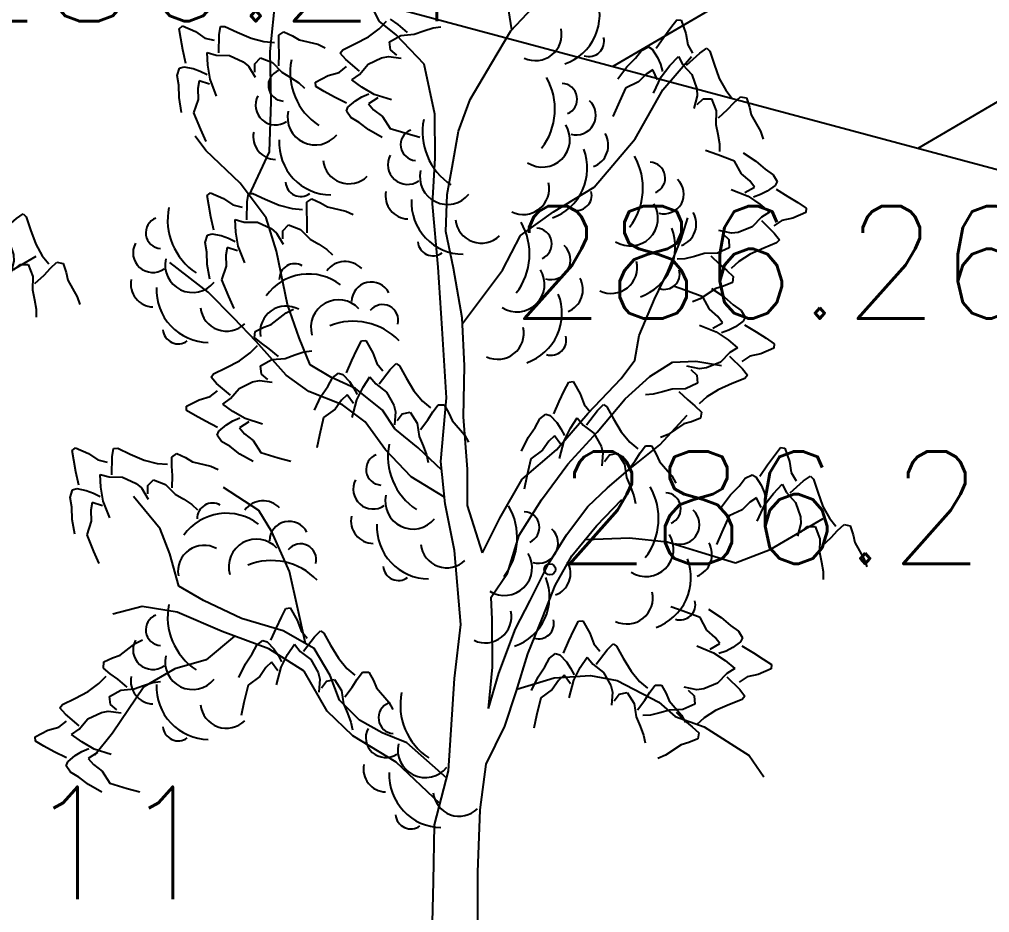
# Model space of a CAD drawing. Extents: x 524954 to 526204, y 9523489 to 9524010.
# Drawn here: x 525916.6 to 525925.24, y 9523714.83 to 9523722.78 of the extents above; entities that cross this region are included whole.
import ezdxf
from ezdxf.enums import TextEntityAlignment as Align

# ---------------------------------------------------------------- set-up
doc = ezdxf.new("R2010")
doc.units = 0
doc.header["$PDMODE"] = 33
doc.header["$PDSIZE"] = 0.1
doc.linetypes.add('ACAD_ISO12W100', pattern=[21, 12, -3, 0, -3, 0, -3])
for name, color, linetype in [('Arbre', 34, 'ACAD_ISO12W100'), ('Bati', 6, 'Continuous'), ('Bati_H', 1, 'Continuous'), ('TopoAlt', 3, 'Continuous'), ('TOPOJIS', 7, 'Continuous')]:
    doc.layers.add(name, color=color, linetype=linetype)
doc.styles.add('Simplex 1.0', font='Simplex.shx', dxfattribs={"width": 0.99, "height": 1})

# ---------------------------------------------------------------- blocks, each defined once
blk = doc.blocks.new('TCPOINT M')
at = {"color": 0}
blk.add_point((0, 0), dxfattribs=at)
at = {"layer": 'TopoAlt', "style": 'Simplex 1.0', "width": 0.99}
blk.add_attdef('ALT', (0.15, 0.15), '', height=1, dxfattribs=at)
blk = doc.blocks.new('v088')
at = {"linetype": 'Continuous'}
for p, q in [((0.3448, 10.1217), (0.2693, 10.6145)), ((-1.8059, 9.9306), (-1.7492, 10.4915)), ((-0.8352, 10.1996), (-0.9911, 10.5198)), ((0.3358, 10.1122), (0.6339, 10.4293)), ((-0.8359, 10.1311), (-0.7709, 10.1978)), ((-0.6834, 10.0784), (-0.8352, 10.1996)), ((-0.6662, 10.1688), (-0.7348, 10.218)), ((1.7617, 10.1424), (1.8156, 10.2117)), ((1.8156, 10.2117), (1.8541, 10.2078)), ((1.8541, 10.2078), (1.8964, 10.0886)), ((-2.6162, 10.1323), (-2.587, 10.1577)), ((-2.6028, 10.0456), (-2.6162, 10.1323)), ((-2.587, 10.1577), (-2.4712, 10.1066)), ((-2.2608, 10.0773), (-2.2494, 10.1511)), ((-2.2494, 10.1511), (-2.2113, 10.1522)), ((-2.2113, 10.1522), (-2.101, 10.101)), ((-0.9313, 10.0604), (-0.8359, 10.1311)), ((-0.5833, 10.0982), (-0.6662, 10.1688)), ((-0.5231, 10.0829), (-0.4378, 10.1134)), ((-0.4378, 10.1134), (-0.3559, 10.1397)), ((-0.3559, 10.1397), (-0.2873, 10.1487)), ((0.1676, 9.8288), (0.3358, 10.1122)), ((1.7002, 10.0578), (1.7617, 10.1424)), ((-2.5835, 9.9428), (-2.6028, 10.0456)), ((-2.4712, 10.1066), (-2.3879, 10.0492)), ((-2.3879, 10.0492), (-2.3057, 10.0298)), ((-2.2643, 9.9167), (-2.2608, 10.0773)), ((-2.101, 10.101), (-1.977, 10.0475)), ((-1.977, 10.0475), (-1.8618, 10.0181)), ((-1.7305, 9.9947), (-1.7301, 10.0737)), ((-1.7301, 10.0737), (-1.6848, 10.1049)), ((-1.6848, 10.1049), (-1.6075, 10.069)), ((-1.6075, 10.069), (-1.5466, 10.0327)), ((-1.5466, 10.0327), (-1.3822, 9.9939)), ((-1.0512, 9.9981), (-0.9313, 10.0604)), ((-0.7431, 10.0152), (-0.6418, 10.0712)), ((-0.4354, 9.8162), (-0.6834, 10.0784)), ((-0.6418, 10.0712), (-0.5231, 10.0829)), ((1.631, 9.9578), (1.7002, 10.0578)), ((1.8964, 10.0886), (1.9118, 9.9886)), ((-2.5582, 9.8238), (-2.5835, 9.9428)), ((-1.8618, 10.0181), (-1.7691, 10.0099)), ((-1.7254, 9.9105), (-1.7305, 9.9947)), ((-1.3822, 9.9939), (-1.316, 9.9632)), ((-1.1838, 9.9148), (-1.1606, 9.945)), ((-1.1606, 9.945), (-1.0512, 9.9981)), ((-0.7336, 9.9427), (-0.7431, 10.0152)), ((-0.677, 9.8958), (-0.7336, 9.9427)), ((1.4463, 9.8693), (1.5002, 9.9386)), ((1.5002, 9.9386), (1.5617, 9.9693)), ((1.5617, 9.9693), (1.5963, 9.9501)), ((1.5963, 9.9501), (1.6425, 9.877)), ((1.9118, 9.9886), (1.9541, 9.9155)), ((2.0195, 9.9155), (2.081, 9.9578)), ((2.081, 9.9578), (2.1079, 9.9309)), ((-2.3678, 9.9191), (-2.2883, 9.8969)), ((-2.3619, 9.8077), (-2.3678, 9.9191)), ((-2.2883, 9.8969), (-2.1685, 9.895)), ((-2.1685, 9.895), (-2.0471, 9.8386)), ((-1.9432, 9.8199), (-1.893, 9.873)), ((-1.893, 9.873), (-1.7856, 9.8299)), ((-1.7966, 9.483), (-1.8059, 9.9306)), ((-1.7277, 9.8016), (-1.7254, 9.9105)), ((-1.1339, 9.8592), (-1.1838, 9.9148)), ((-1.0116, 9.755), (-1.1339, 9.8592)), ((-0.9342, 9.8156), (-0.8138, 9.874)), ((-0.8138, 9.874), (-0.7533, 9.8858)), ((-0.7533, 9.8858), (-0.6387, 9.8698)), ((1.3694, 9.7924), (1.4463, 9.8693)), ((1.6425, 9.877), (1.6694, 9.8155)), ((1.6901, 9.587), (1.945, 9.8846)), ((1.7541, 9.8039), (1.831, 9.8847)), ((1.831, 9.8847), (1.8695, 9.8116)), ((1.9002, 9.8078), (2.0195, 9.9155)), ((2.1079, 9.9309), (2.1464, 9.8155)), ((-2.634, 9.7155), (-2.6142, 9.7814)), ((-2.6142, 9.7814), (-2.5764, 9.7933)), ((-2.5764, 9.7933), (-2.4916, 9.7768)), ((-2.4916, 9.7768), (-2.4283, 9.7541)), ((-2.3419, 9.6831), (-2.3619, 9.8077)), ((-2.0471, 9.8386), (-1.9997, 9.7992)), ((-1.9997, 9.7992), (-1.9397, 9.7002)), ((-1.9438, 9.7464), (-1.9432, 9.8199)), ((-1.7856, 9.8299), (-1.7015, 9.7452)), ((-1.1923, 9.7429), (-1.1254, 9.7944)), ((-1.0114, 9.724), (-0.9342, 9.8156)), ((-0.339, 9.3704), (-0.4354, 9.8162)), ((-0.0246, 9.5014), (0.1676, 9.8288)), ((1.2886, 9.6847), (1.3694, 9.7924)), ((1.6002, 9.7655), (1.5425, 9.727)), ((1.6425, 9.677), (1.6002, 9.7655)), ((1.6694, 9.8155), (1.6887, 9.7501)), ((1.6771, 9.7039), (1.7541, 9.8039)), ((1.8695, 9.8116), (1.9502, 9.7232)), ((2.1464, 9.8155), (2.1926, 9.6885)), ((-2.6206, 9.6288), (-2.634, 9.7155)), ((-2.4283, 9.7541), (-2.3676, 9.7232)), ((-2.2831, 9.5325), (-2.3419, 9.6831)), ((-1.7015, 9.7452), (-1.624, 9.6985)), ((-1.624, 9.6985), (-1.5519, 9.6516)), ((-1.4022, 9.6572), (-1.2895, 9.7147)), ((-1.2895, 9.7147), (-1.1923, 9.7429)), ((-1.0789, 9.6763), (-1.0114, 9.724)), ((1.5425, 9.727), (1.4733, 9.6578)), ((1.6079, 9.5578), (1.6771, 9.7039)), ((1.9502, 9.7232), (1.9925, 9.5962)), ((2.1926, 9.6885), (2.2503, 9.5847)), ((-2.6175, 9.52), (-2.6206, 9.6288)), ((-2.4395, 9.6694), (-2.4511, 9.6011)), ((-2.4511, 9.6011), (-2.4483, 9.5032)), ((-2.3461, 9.6395), (-2.4395, 9.6694)), ((-1.5519, 9.6516), (-1.5015, 9.6041)), ((-1.401, 9.6186), (-1.4022, 9.6572)), ((-1.3254, 9.5742), (-1.401, 9.6186)), ((-0.9888, 9.6106), (-1.0789, 9.6763)), ((-0.8796, 9.5473), (-0.9888, 9.6106)), ((1.3579, 9.6039), (1.2925, 9.4577)), ((1.4733, 9.6578), (1.3579, 9.6039)), ((1.9925, 9.5962), (1.9964, 9.5347)), ((-2.5946, 9.3874), (-2.6175, 9.52)), ((-1.2335, 9.5242), (-1.3254, 9.5742)), ((-1.1253, 9.4685), (-1.2335, 9.5242)), ((-1.0467, 9.4905), (-0.9892, 9.5252)), ((-0.9892, 9.5252), (-0.9269, 9.5527)), ((-0.8484, 9.5165), (-0.9306, 9.463)), ((-0.7257, 9.4976), (-0.8796, 9.5473)), ((1.4442, 9.1527), (1.6901, 9.587)), ((1.9964, 9.5347), (1.9656, 9.4231)), ((1.9964, 9.4577), (2.0502, 9.5077)), ((2.0502, 9.5077), (2.1233, 9.5077)), ((2.1233, 9.5077), (2.1656, 9.4)), ((2.2503, 9.5847), (2.308, 9.5116)), ((2.3233, 9.4731), (2.381, 9.527)), ((2.381, 9.527), (2.4349, 9.5154)), ((2.4349, 9.5154), (2.4618, 9.4347)), ((-2.4483, 9.5032), (-2.4883, 9.3823)), ((-1.8121, 9.0349), (-1.7966, 9.483)), ((-1.1278, 9.3984), (-1.1132, 9.4352)), ((-1.1132, 9.4352), (-1.0467, 9.4905)), ((-0.9306, 9.463), (-0.885, 9.4108)), ((-0.1306, 9.2193), (-0.0246, 9.5014)), ((1.2925, 9.4577), (1.2463, 9.35)), ((2.2657, 9.4116), (2.3233, 9.4731)), ((2.4618, 9.4347), (2.4772, 9.3654)), ((-2.4883, 9.3823), (-2.4269, 9.2344)), ((-1.0892, 9.3413), (-1.1278, 9.3984)), ((-1.0136, 9.2969), (-1.0892, 9.3413)), ((-0.885, 9.4108), (-0.8073, 9.3511)), ((-0.8073, 9.3511), (-0.7389, 9.2437)), ((-0.337, 8.9787), (-0.339, 9.3704)), ((2.1656, 9.4), (2.1618, 9.2808)), ((2.1849, 9.3385), (2.2657, 9.4116)), ((2.4772, 9.3654), (2.5618, 9.2193)), ((-0.9273, 9.2307), (-1.0136, 9.2969)), ((2.1618, 9.2808), (2.181, 9.1923)), ((-2.3783, 9.048), (-2.4742, 9.1766)), ((-2.4269, 9.2344), (-2.3802, 9.1269)), ((-0.81, 9.1646), (-0.9273, 9.2307)), ((-0.7389, 9.2437), (-0.5855, 9.1979)), ((-0.5855, 9.1979), (-0.4727, 9.1661)), ((-0.1861, 8.901), (-0.1306, 9.2193)), ((2.181, 9.1923), (2.1964, 9.1077)), ((2.5618, 9.2193), (2.5849, 9.15)), ((1.08, 8.7222), (1.4442, 9.1527)), ((2.1964, 9.1077), (2.1964, 9.0385)), ((-2.0737, 8.7558), (-2.3783, 9.048)), ((-1.992, 8.6473), (-1.8121, 9.0349)), ((2.1801, 9.009), (2.0697, 9.0483)), ((2.3301, 8.953), (2.1801, 9.009)), ((2.4064, 9.0272), (2.519, 8.9533)), ((-0.3597, 8.574), (-0.337, 8.9787)), ((-0.2308, 8.6575), (-0.1861, 8.901)), ((2.3912, 8.8412), (2.3301, 8.953)), ((2.519, 8.9533), (2.6006, 8.8814)), ((2.4646, 8.7765), (2.3912, 8.8412)), ((2.6006, 8.8814), (2.6731, 8.832)), ((2.6731, 8.832), (2.7077, 8.7725)), ((-1.8434, 8.4497), (-2.0737, 8.7558)), ((2.5067, 8.7213), (2.4646, 8.7765)), ((2.6907, 8.7368), (2.6207, 8.6861)), ((2.7077, 8.7725), (2.6907, 8.7368)), ((-2.3661, 8.6466), (-2.3369, 8.6719)), ((-2.3527, 8.5599), (-2.3661, 8.6466)), ((-2.3369, 8.6719), (-2.2212, 8.6209)), ((-2.0108, 8.5916), (-1.9993, 8.6654)), ((-1.9993, 8.6654), (-1.9613, 8.6665)), ((-1.9613, 8.6665), (-1.8509, 8.6153)), ((-0.2426, 8.3277), (-0.2308, 8.6575)), ((0.7177, 8.5032), (1.08, 8.7222)), ((2.2998, 8.7005), (2.4501, 8.6406)), ((2.421, 8.6735), (2.5067, 8.7213)), ((2.4501, 8.6406), (2.5548, 8.5702)), ((2.5609, 8.6554), (2.4969, 8.632)), ((2.6207, 8.6861), (2.5609, 8.6554)), ((2.7005, 8.7027), (2.8047, 8.6399)), ((-2.3334, 8.4571), (-2.3527, 8.5599)), ((-2.2212, 8.6209), (-2.1379, 8.5634)), ((-2.1379, 8.5634), (-2.0557, 8.544)), ((-2.0143, 8.4309), (-2.0108, 8.5916)), ((-1.8509, 8.6153), (-1.7269, 8.5617)), ((-1.7269, 8.5617), (-1.6118, 8.5324)), ((-1.4805, 8.509), (-1.4801, 8.5879)), ((-1.4801, 8.5879), (-1.4347, 8.6192)), ((-1.4347, 8.6192), (-1.3575, 8.5833)), ((-1.3575, 8.5833), (-1.2966, 8.547)), ((-0.3105, 8.0091), (-0.3597, 8.574)), ((2.5548, 8.5702), (2.6402, 8.4985)), ((2.8047, 8.6399), (2.8931, 8.5838)), ((2.8931, 8.5838), (2.9656, 8.5345)), ((-1.6118, 8.5324), (-1.519, 8.5242)), ((-1.4754, 8.4248), (-1.4805, 8.509)), ((-1.2966, 8.547), (-1.1322, 8.5082)), ((-1.1322, 8.5082), (-1.066, 8.4775)), ((0.4236, 8.2918), (0.7177, 8.5032)), ((2.6402, 8.4985), (2.5697, 8.4555)), ((2.9641, 8.4958), (2.8478, 8.4461)), ((2.9656, 8.5345), (2.9641, 8.4958)), ((-2.3082, 8.3381), (-2.3334, 8.4571)), ((-2.1178, 8.4334), (-2.0382, 8.4112)), ((-2.1118, 8.322), (-2.1178, 8.4334)), ((-2.0382, 8.4112), (-1.9184, 8.4092)), ((-1.9184, 8.4092), (-1.7971, 8.3529)), ((-1.7501, 8.1531), (-1.8434, 8.4497)), ((-1.6931, 8.3341), (-1.643, 8.3873)), ((-1.643, 8.3873), (-1.5356, 8.3441)), ((-1.4776, 8.3159), (-1.4754, 8.4248)), ((1.8546, 8.2596), (1.9129, 8.4473)), ((2.5697, 8.4555), (2.4865, 8.3693)), ((2.5678, 8.4245), (2.6828, 8.3123)), ((2.749, 8.4244), (2.6787, 8.3776)), ((2.8478, 8.4461), (2.749, 8.4244)), ((-2.384, 8.2298), (-2.3641, 8.2956)), ((-2.3641, 8.2956), (-2.3264, 8.3076)), ((-2.3264, 8.3076), (-2.2415, 8.291)), ((-2.0919, 8.1974), (-2.1118, 8.322)), ((-1.7971, 8.3529), (-1.7497, 8.3134)), ((-1.7497, 8.3134), (-1.6897, 8.2145)), ((-1.6937, 8.2606), (-1.6931, 8.3341)), ((-1.5356, 8.3441), (-1.4515, 8.2595)), ((-0.1735, 7.9995), (-0.2426, 8.3277)), ((2.3013, 8.3113), (2.188, 8.335)), ((2.2245, 8.3065), (2.2778, 8.2559)), ((2.3625, 8.3191), (2.3013, 8.3113)), ((2.4865, 8.3693), (2.3625, 8.3191)), ((2.6828, 8.3123), (2.7289, 8.2536)), ((-2.3706, 8.1431), (-2.384, 8.2298)), ((-2.2415, 8.291), (-2.1783, 8.2684)), ((-2.1783, 8.2684), (-2.1175, 8.2375)), ((-1.4515, 8.2595), (-1.374, 8.2128)), ((-1.374, 8.2128), (-1.3019, 8.1659)), ((0.2621, 7.9837), (0.4236, 8.2918)), ((1.7363, 7.971), (1.8546, 8.2596)), ((2.2778, 8.2559), (2.2824, 8.183)), ((2.7037, 8.225), (2.591, 8.1793)), ((2.7289, 8.2536), (2.7037, 8.225)), ((-2.3674, 8.0343), (-2.3706, 8.1431)), ((-2.1895, 8.1837), (-2.2011, 8.1153)), ((-2.0961, 8.1537), (-2.1895, 8.1837)), ((-2.0331, 8.0467), (-2.0919, 8.1974)), ((-1.6531, 7.6763), (-1.7501, 8.1531)), ((-1.3019, 8.1659), (-1.2515, 8.1184)), ((2.0584, 8.1303), (1.9713, 8.1055)), ((2.1776, 8.1339), (2.0584, 8.1303)), ((2.2824, 8.183), (2.1776, 8.1339)), ((2.4672, 8.1253), (2.3672, 8.0611)), ((2.591, 8.1793), (2.4672, 8.1253)), ((-2.3581, 7.786), (-2.6995, 8.0525)), ((-2.2011, 8.1153), (-2.1982, 8.0174)), ((1.8878, 8.0848), (1.8187, 8.0804)), ((1.9713, 8.1055), (1.8878, 8.0848)), ((2.1174, 8.1109), (2.1954, 8.0349)), ((2.3672, 8.0611), (2.2979, 7.9989)), ((-2.3445, 7.9016), (-2.3674, 8.0343)), ((-2.1982, 8.0174), (-2.2383, 7.8966)), ((-0.2742, 7.4626), (-0.3105, 8.0091)), ((-0.0959, 7.5596), (-0.1735, 7.9995)), ((-0.0934, 7.5087), (0.2621, 7.9837)), ((1.617, 7.726), (1.7363, 7.971)), ((2.1954, 8.0349), (2.2605, 7.9811)), ((2.2605, 7.9811), (2.3179, 7.927)), ((-2.2383, 7.8966), (-2.1768, 7.7487)), ((2.3098, 7.8725), (2.2308, 7.8405)), ((2.3179, 7.927), (2.3098, 7.8725)), ((-2.1294, 7.5544), (-2.3581, 7.786)), ((1.8965, 7.8022), (1.7861, 7.8414)), ((2.0465, 7.7461), (1.8965, 7.8022)), ((2.1627, 7.8208), (2.0222, 7.7271)), ((2.1227, 7.8203), (2.2353, 7.7465)), ((2.2308, 7.8405), (2.1627, 7.8208)), ((-2.1768, 7.7487), (-2.1302, 7.6412)), ((1.4808, 7.3998), (1.617, 7.726)), ((2.0222, 7.7271), (1.9545, 7.6997)), ((2.1075, 7.6343), (2.0465, 7.7461)), ((2.2353, 7.7465), (2.3169, 7.6746)), ((-1.6632, 7.6026), (-1.5976, 7.6345)), ((-1.5474, 7.38), (-1.6531, 7.6763)), ((2.1809, 7.5696), (2.1075, 7.6343)), ((2.3169, 7.6746), (2.3894, 7.6252)), ((2.3894, 7.6252), (2.424, 7.5657)), ((-1.9323, 7.3471), (-2.1294, 7.5544)), ((-1.7972, 7.4997), (-1.6632, 7.6026)), ((-0.0745, 7.1309), (-0.0959, 7.5596)), ((2.223, 7.5144), (2.1809, 7.5696)), ((2.407, 7.5299), (2.337, 7.4793)), ((2.424, 7.5657), (2.407, 7.5299)), ((-1.9448, 7.3833), (-1.9404, 7.4382)), ((-1.9404, 7.4382), (-1.8638, 7.4754)), ((-1.8638, 7.4754), (-1.7972, 7.4997)), ((-0.2365, 6.8477), (-0.2742, 7.4626)), ((2.0162, 7.4937), (2.1664, 7.4338)), ((2.1373, 7.4666), (2.223, 7.5144)), ((2.1664, 7.4338), (2.2711, 7.3633)), ((2.2772, 7.4485), (2.2132, 7.4252)), ((2.337, 7.4793), (2.2772, 7.4485)), ((2.4169, 7.4959), (2.521, 7.4331)), ((2.521, 7.4331), (2.6094, 7.377)), ((-1.8839, 7.3331), (-1.9448, 7.3833)), ((-1.6648, 7.048), (-1.9323, 7.3471)), ((-1.4491, 7.1395), (-1.5474, 7.38)), ((-1.0336, 7.2746), (-0.9936, 7.3527)), ((-0.9936, 7.3527), (-0.9551, 7.3561)), ((-0.9551, 7.3561), (-0.8913, 7.2468)), ((1.4418, 7.1813), (1.4808, 7.3998)), ((2.2711, 7.3633), (2.3565, 7.2916)), ((2.6094, 7.377), (2.6819, 7.3276)), ((-1.985, 7.2461), (-1.9201, 7.3129)), ((-1.8154, 7.2839), (-1.8839, 7.3331)), ((-1.7325, 7.2133), (-1.8154, 7.2839)), ((-1.5051, 7.2548), (-1.4365, 7.2638)), ((-1.0783, 7.18), (-1.0336, 7.2746)), ((2.3565, 7.2916), (2.286, 7.2486)), ((2.6805, 7.289), (2.5641, 7.2392)), ((2.6819, 7.3276), (2.6805, 7.289)), ((-2.2004, 7.1132), (-2.0805, 7.1754)), ((-2.0805, 7.1754), (-1.985, 7.2461)), ((-1.8923, 7.1303), (-1.791, 7.1862)), ((-1.791, 7.1862), (-1.6722, 7.1979)), ((-1.6722, 7.1979), (-1.587, 7.2285)), ((-1.587, 7.2285), (-1.5051, 7.2548)), ((-1.1277, 7.0688), (-1.0783, 7.18)), ((-0.8913, 7.2468), (-0.8575, 7.1514)), ((1.3209, 7.0171), (1.4418, 7.1813)), ((1.778, 7.1634), (1.983, 7.1739)), ((1.983, 7.1739), (2.2139, 7.1352)), ((2.286, 7.2486), (2.2028, 7.1624)), ((2.2841, 7.2177), (2.3991, 7.1055)), ((2.4653, 7.2176), (2.395, 7.1707)), ((2.5641, 7.2392), (2.4653, 7.2176)), ((-2.3098, 7.06), (-2.2004, 7.1132)), ((-1.8828, 7.0578), (-1.8923, 7.1303)), ((-1.2665, 7.0314), (-1.4491, 7.1395)), ((-0.8575, 7.1514), (-0.8023, 7.0875)), ((-0.8351, 6.9716), (-0.7381, 7.0997)), ((-0.7381, 7.0997), (-0.6855, 7.1528)), ((-0.6855, 7.1528), (-0.654, 7.1313)), ((-0.654, 7.1313), (-0.5947, 7.0251)), ((-0.0837, 6.6768), (-0.0745, 7.1309)), ((1.5755, 7.0348), (1.778, 7.1634)), ((2.0176, 7.1045), (1.9044, 7.1282)), ((1.9408, 7.0996), (1.9941, 7.049)), ((2.0788, 7.1122), (2.0176, 7.1045)), ((2.2028, 7.1624), (2.0788, 7.1122)), ((2.3991, 7.1055), (2.4452, 7.0467)), ((-2.333, 7.0298), (-2.3098, 7.06)), ((-2.283, 6.9743), (-2.333, 7.0298)), ((-1.963, 6.9891), (-1.9025, 7.0009)), ((-1.9025, 7.0009), (-1.7879, 6.9849)), ((-1.8262, 7.0109), (-1.8828, 7.0578)), ((-1.4628, 6.9029), (-1.6648, 7.048)), ((-1.2925, 6.9474), (-1.2526, 7.0255)), ((-1.0467, 6.9303), (-1.2665, 7.0314)), ((-1.2526, 7.0255), (-1.1978, 7.0672)), ((-1.1978, 7.0672), (-1.1602, 7.0548)), ((-1.1602, 7.0548), (-1.1012, 6.9916)), ((-0.978, 6.9406), (-0.9175, 7.0343)), ((-0.9175, 7.0343), (-0.8661, 6.9697)), ((-0.5947, 7.0251), (-0.5257, 6.909)), ((1.0227, 6.7061), (1.3209, 7.0171)), ((1.3557, 6.8374), (1.5755, 7.0348)), ((1.9941, 7.049), (1.9988, 6.9761)), ((2.4201, 7.0181), (2.3073, 6.9725)), ((2.4452, 7.0467), (2.4201, 7.0181)), ((-2.1607, 6.8701), (-2.283, 6.9743)), ((-2.1606, 6.8391), (-2.0833, 6.9307)), ((-2.0833, 6.9307), (-1.963, 6.9891)), ((-1.3538, 6.8575), (-1.2925, 6.9474)), ((-1.1012, 6.9916), (-1.0633, 6.9361)), ((-1.0633, 6.9361), (-1.0322, 6.8755)), ((-0.8063, 6.7363), (-1.0467, 6.9303)), ((-1.0349, 6.828), (-0.978, 6.9406)), ((-0.8661, 6.9697), (-0.7702, 6.8978)), ((0.8128, 6.9092), (0.8527, 6.9872)), ((0.8527, 6.9872), (0.8913, 6.9906)), ((0.8913, 6.9906), (0.9551, 6.8814)), ((1.7747, 6.9234), (1.6876, 6.8986)), ((1.8939, 6.9271), (1.7747, 6.9234)), ((1.9988, 6.9761), (1.8939, 6.9271)), ((2.1835, 6.9184), (2.0835, 6.8543)), ((2.3073, 6.9725), (2.1835, 6.9184)), ((-2.5514, 6.7723), (-2.4387, 6.8298)), ((-2.4387, 6.8298), (-2.3415, 6.858)), ((-2.3415, 6.858), (-2.2745, 6.9095)), ((-2.228, 6.7914), (-2.1606, 6.8391)), ((-1.1618, 6.7848), (-1.4628, 6.9029)), ((-1.413, 6.7366), (-1.3538, 6.8575)), ((-1.122, 6.8741), (-1.1715, 6.8255)), ((-1.0639, 6.7951), (-1.122, 6.8741)), ((-1.0757, 6.6715), (-1.0349, 6.828)), ((-0.7702, 6.8978), (-0.705, 6.781)), ((-0.5257, 6.909), (-0.4496, 6.8178)), ((-0.2869, 6.2807), (-0.2365, 6.8477)), ((0.7681, 6.8145), (0.8128, 6.9092)), ((0.9551, 6.8814), (0.9888, 6.786)), ((1.107, 6.54), (1.3557, 6.8374)), ((1.6041, 6.8779), (1.535, 6.8736)), ((1.6876, 6.8986), (1.6041, 6.8779)), ((1.8337, 6.904), (1.9118, 6.828)), ((1.9118, 6.828), (1.9768, 6.7743)), ((2.0835, 6.8543), (2.0142, 6.7921)), ((-2.5502, 6.7337), (-2.5514, 6.7723)), ((-2.1379, 6.7256), (-2.228, 6.7914)), ((-1.2266, 6.7446), (-1.3299, 6.6702)), ((-1.1715, 6.8255), (-1.2266, 6.7446)), ((-0.9597, 6.6336), (-1.1618, 6.7848)), ((-0.705, 6.781), (-0.6897, 6.7213)), ((-0.4496, 6.8178), (-0.3793, 6.7567)), ((-0.357, 6.7218), (-0.3104, 6.7855)), ((-0.3104, 6.7855), (-0.2553, 6.7842)), ((-0.2553, 6.7842), (-0.2138, 6.7099)), ((0.7187, 6.7034), (0.7681, 6.8145)), ((0.9888, 6.786), (1.0441, 6.7221)), ((1.1083, 6.7343), (1.1609, 6.7873)), ((1.1609, 6.7873), (1.1923, 6.7659)), ((1.1923, 6.7659), (1.2517, 6.6597)), ((1.9768, 6.7743), (2.0342, 6.7201)), ((-2.4746, 6.6893), (-2.5502, 6.7337)), ((-2.3827, 6.6392), (-2.4746, 6.6893)), ((-2.1384, 6.6402), (-2.076, 6.6678)), ((-2.0288, 6.6624), (-2.1379, 6.7256)), ((-1.8748, 6.6127), (-2.0288, 6.6624)), ((-1.3299, 6.6702), (-1.3669, 6.5144)), ((-0.6972, 6.5707), (-0.8063, 6.7363)), ((-0.6897, 6.7213), (-0.6991, 6.6059)), ((-0.6753, 6.6457), (-0.6318, 6.7049)), ((-0.6318, 6.7049), (-0.56, 6.7185)), ((-0.56, 6.7185), (-0.4983, 6.6206)), ((-0.4022, 6.6506), (-0.357, 6.7218)), ((-0.2138, 6.7099), (-0.1857, 6.6447)), ((-0.0491, 6.2111), (-0.0837, 6.6768)), ((0.5538, 6.582), (0.5938, 6.6601)), ((0.5938, 6.6601), (0.6485, 6.7018)), ((0.6485, 6.7018), (0.6861, 6.6893)), ((0.6861, 6.6893), (0.7451, 6.6262)), ((0.7433, 6.3831), (1.0227, 6.7061)), ((0.8684, 6.5752), (0.9289, 6.6689)), ((0.9289, 6.6689), (0.9803, 6.6043)), ((1.0112, 6.6062), (1.1083, 6.7343)), ((1.2517, 6.6597), (1.3207, 6.5436)), ((1.6628, 6.4272), (1.906, 6.6935)), ((2.0261, 6.6656), (1.9472, 6.6337)), ((2.0342, 6.7201), (2.0261, 6.6656)), ((-2.2745, 6.5836), (-2.3827, 6.6392)), ((-2.2624, 6.5503), (-2.1959, 6.6055)), ((-2.1959, 6.6055), (-2.1384, 6.6402)), ((-1.9976, 6.6315), (-2.0798, 6.5781)), ((-2.0798, 6.5781), (-2.0342, 6.5259)), ((-0.7803, 6.3824), (-0.9597, 6.6336)), ((-0.4884, 6.4009), (-0.6972, 6.5707)), ((-0.4983, 6.6206), (-0.4798, 6.5027)), ((-0.4679, 6.5637), (-0.4022, 6.6506)), ((-0.1857, 6.6447), (-0.0753, 6.5169)), ((0.4926, 6.4921), (0.5538, 6.582)), ((0.7451, 6.6262), (0.7831, 6.5707)), ((0.7831, 6.5707), (0.8142, 6.5101)), ((0.8114, 6.4626), (0.8684, 6.5752)), ((0.9803, 6.6043), (1.0762, 6.5324)), ((1.879, 6.6139), (1.7385, 6.5203)), ((1.9472, 6.6337), (1.879, 6.6139)), ((-2.2769, 6.5134), (-2.2624, 6.5503)), ((-2.2384, 6.4564), (-2.2769, 6.5134)), ((-2.0342, 6.5259), (-1.9565, 6.4662)), ((-1.3669, 6.5144), (-1.3922, 6.3999)), ((-0.4798, 6.5027), (-0.4444, 6.4194)), ((-0.0753, 6.5169), (-0.0397, 6.4532)), ((0.4333, 6.3712), (0.4926, 6.4921)), ((0.7244, 6.5087), (0.6749, 6.4601)), ((0.7824, 6.4297), (0.7244, 6.5087)), ((0.8455, 6.2546), (1.107, 6.54)), ((1.0762, 6.5324), (1.1414, 6.4156)), ((1.3207, 6.5436), (1.3968, 6.4523)), ((1.7385, 6.5203), (1.6708, 6.4929)), ((-3.5682, 6.3771), (-3.539, 6.4025)), ((-3.539, 6.4025), (-3.4232, 6.3514)), ((-3.2129, 6.3221), (-3.2014, 6.3959)), ((-3.2014, 6.3959), (-3.1633, 6.397)), ((-3.1633, 6.397), (-3.053, 6.3458)), ((-2.1628, 6.412), (-2.2384, 6.4564)), ((-2.0765, 6.3457), (-2.1628, 6.412)), ((-1.9565, 6.4662), (-1.8881, 6.3588)), ((-0.2789, 6.2036), (-0.4884, 6.4009)), ((-0.4444, 6.4194), (-0.4135, 6.3391)), ((0.6749, 6.4601), (0.6198, 6.3792)), ((0.7707, 6.306), (0.8114, 6.4626)), ((1.1414, 6.4156), (1.1567, 6.3559)), ((1.3814, 6.2037), (1.6628, 6.4272)), ((1.3968, 6.4523), (1.4671, 6.3913)), ((1.4894, 6.3564), (1.536, 6.4201)), ((1.536, 6.4201), (1.5911, 6.4188)), ((1.5911, 6.4188), (1.6326, 6.3444)), ((2.6849, 6.3343), (2.7388, 6.4036)), ((2.7388, 6.4036), (2.7772, 6.3997)), ((2.7772, 6.3997), (2.8196, 6.2805)), ((-3.5548, 6.2904), (-3.5682, 6.3771)), ((-3.4232, 6.3514), (-3.3399, 6.2939)), ((-3.2164, 6.1615), (-3.2129, 6.3221)), ((-3.053, 6.3458), (-2.929, 6.2922)), ((-2.6826, 6.2395), (-2.6821, 6.3185)), ((-2.6821, 6.3185), (-2.6368, 6.3497)), ((-2.6368, 6.3497), (-2.5596, 6.3138)), ((-2.5596, 6.3138), (-2.4986, 6.2775)), ((-1.9592, 6.2797), (-2.0765, 6.3457)), ((-1.8881, 6.3588), (-1.7347, 6.313)), ((-1.7347, 6.313), (-1.6219, 6.2812)), ((-0.5514, 6.1446), (-0.7803, 6.3824)), ((-0.4135, 6.3391), (-0.4006, 6.2711)), ((0.4379, 6.1217), (0.7433, 6.3831)), ((0.6198, 6.3792), (0.5164, 6.3047)), ((1.1567, 6.3559), (1.1472, 6.2405)), ((1.171, 6.2803), (1.2146, 6.3394)), ((1.2146, 6.3394), (1.2864, 6.3531)), ((1.2864, 6.3531), (1.3481, 6.2552)), ((1.4442, 6.2852), (1.4894, 6.3564)), ((1.6326, 6.3444), (1.6606, 6.2793)), ((2.6234, 6.2497), (2.6849, 6.3343)), ((-3.5355, 6.1876), (-3.5548, 6.2904)), ((-3.3399, 6.2939), (-3.2577, 6.2746)), ((-2.929, 6.2922), (-2.8139, 6.2629)), ((-2.8139, 6.2629), (-2.7211, 6.2547)), ((-2.6774, 6.1553), (-2.6826, 6.2395)), ((-2.4986, 6.2775), (-2.3343, 6.2387)), ((-2.3343, 6.2387), (-2.2681, 6.208)), ((-0.2479, 5.9022), (-0.2869, 6.2807)), ((0.5164, 6.3047), (0.4795, 6.1489)), ((0.6096, 5.9388), (0.8455, 6.2546)), ((1.3481, 6.2552), (1.3665, 6.1373)), ((1.3784, 6.1983), (1.4442, 6.2852)), ((1.6606, 6.2793), (1.771, 6.1515)), ((2.5541, 6.1497), (2.6234, 6.2497)), ((2.8196, 6.2805), (2.8349, 6.1805)), ((-3.5103, 6.0686), (-3.5355, 6.1876)), ((-3.3198, 6.1639), (-3.2403, 6.1417)), ((-3.3139, 6.0525), (-3.3198, 6.1639)), ((-3.2403, 6.1417), (-3.1205, 6.1398)), ((-3.1205, 6.1398), (-2.9991, 6.0834)), ((-2.6797, 6.0464), (-2.6774, 6.1553)), ((-0.2539, 5.9607), (-0.5514, 6.1446)), ((-0.0486, 5.8877), (-0.0491, 6.2111)), ((0.4795, 6.1489), (0.4542, 6.0345)), ((1.1982, 6.0444), (1.3814, 6.2037)), ((1.3665, 6.1373), (1.4019, 6.054)), ((1.771, 6.1515), (1.8066, 6.0878)), ((2.4234, 6.1305), (2.4849, 6.1612)), ((2.4849, 6.1612), (2.5195, 6.142)), ((2.5195, 6.142), (2.5657, 6.0689)), ((2.8349, 6.1805), (2.8773, 6.1074)), ((2.9427, 6.1074), (3.0042, 6.1497)), ((3.0042, 6.1497), (3.0311, 6.1228)), ((-3.294, 5.9279), (-3.3139, 6.0525)), ((-2.9991, 6.0834), (-2.9517, 6.044)), ((-2.8958, 5.9912), (-2.8952, 6.0647)), ((-2.8952, 6.0647), (-2.845, 6.1178)), ((-2.845, 6.1178), (-2.7377, 6.0747)), ((-2.7377, 6.0747), (-2.6536, 5.99)), ((0.2399, 5.7756), (0.4379, 6.1217)), ((1.4019, 6.054), (1.4328, 5.9737)), ((2.2926, 5.9843), (2.3695, 6.0612)), ((2.3695, 6.0612), (2.4234, 6.1305)), ((2.5657, 6.0689), (2.5926, 6.0074)), ((2.6772, 5.9958), (2.7542, 6.0766)), ((2.7542, 6.0766), (2.7926, 6.0035)), ((2.8234, 5.9997), (2.9427, 6.1074)), ((3.0311, 6.1228), (3.0696, 6.0074)), ((-3.5861, 5.9603), (-3.5662, 6.0262)), ((-3.5662, 6.0262), (-3.5284, 6.0381)), ((-3.5284, 6.0381), (-3.4436, 6.0215)), ((-3.4436, 6.0215), (-3.3804, 5.9989)), ((-3.3804, 5.9989), (-3.3196, 5.968)), ((-2.7868, 5.6812), (-3.0229, 5.9686)), ((-2.9517, 6.044), (-2.8917, 5.945)), ((-2.6536, 5.99), (-2.576, 5.9433)), ((-1.9071, 5.8427), (-2.2223, 6.0475)), ((1.0213, 5.879), (1.1982, 6.0444)), ((1.4328, 5.9737), (1.4458, 5.9057)), ((2.2118, 5.8766), (2.2926, 5.9843)), ((2.5926, 6.0074), (2.6118, 5.942)), ((2.6003, 5.8958), (2.6772, 5.9958)), ((2.7926, 6.0035), (2.8734, 5.9151)), ((3.0696, 6.0074), (3.1158, 5.8804)), ((-3.5727, 5.8736), (-3.5861, 5.9603)), ((-3.3915, 5.9142), (-3.4031, 5.8459)), ((-3.2981, 5.8843), (-3.3915, 5.9142)), ((-3.2352, 5.7773), (-3.294, 5.9279)), ((-2.576, 5.9433), (-2.5039, 5.8964)), ((-2.5039, 5.8964), (-2.4536, 5.8489)), ((-0.1646, 5.4873), (-0.2479, 5.9022)), ((0.0846, 5.4676), (-0.0486, 5.8877)), ((0.4109, 5.6237), (0.6096, 5.9388)), ((0.8338, 5.6263), (1.0213, 5.879)), ((1.0995, 5.7065), (1.3247, 5.9413)), ((2.4657, 5.9189), (2.3964, 5.8497)), ((2.5234, 5.9574), (2.4657, 5.9189)), ((2.5657, 5.8689), (2.5234, 5.9574)), ((2.5311, 5.7497), (2.6003, 5.8958)), ((2.8734, 5.9151), (2.9157, 5.7881)), ((3.1158, 5.8804), (3.1734, 5.7766)), ((-3.5695, 5.7648), (-3.5727, 5.8736)), ((-3.4031, 5.8459), (-3.4003, 5.748)), ((-1.7911, 5.6523), (-1.9071, 5.8427)), ((2.281, 5.7958), (2.2156, 5.6496)), ((2.3964, 5.8497), (2.281, 5.7958)), ((-3.5466, 5.6322), (-3.5695, 5.7648)), ((-3.4003, 5.748), (-3.4403, 5.6271)), ((0.0846, 5.4676), (0.2399, 5.7756)), ((0.8812, 5.4407), (1.0995, 5.7065)), ((2.6462, 5.4963), (3.1193, 5.7735)), ((2.9196, 5.7266), (2.8888, 5.615)), ((2.9157, 5.7881), (2.9196, 5.7266)), ((3.1734, 5.7766), (3.2311, 5.7035)), ((3.2465, 5.665), (3.3042, 5.7189)), ((3.3042, 5.7189), (3.3581, 5.7073)), ((3.3581, 5.7073), (3.385, 5.6266)), ((-3.4403, 5.6271), (-3.3789, 5.4792)), ((-2.7013, 5.4591), (-2.7868, 5.6812)), ((-1.6346, 5.3011), (-1.7911, 5.6523)), ((0.3061, 5.2857), (0.4109, 5.6237)), ((0.6713, 5.3679), (0.8338, 5.6263)), ((2.2156, 5.6496), (2.1695, 5.5419)), ((2.9196, 5.6496), (2.9734, 5.6996)), ((2.9734, 5.6996), (3.0465, 5.6996)), ((3.0465, 5.6996), (3.0888, 5.5919)), ((3.1888, 5.6035), (3.2465, 5.665)), ((3.385, 5.6266), (3.4004, 5.5573)), ((1.0006, 5.5861), (1.394, 5.6007)), ((1.394, 5.6007), (1.7306, 5.5642)), ((1.7306, 5.5642), (1.9997, 5.4827)), ((3.0888, 5.5919), (3.085, 5.4727)), ((3.1081, 5.5304), (3.1888, 5.6035)), ((3.4004, 5.5573), (3.485, 5.4112)), ((-3.3789, 5.4792), (-3.3323, 5.3717)), ((-2.6206, 5.1685), (-2.7013, 5.4591)), ((-0.1073, 4.8293), (-0.1646, 5.4873)), ((1.9997, 5.4827), (2.3377, 5.3779)), ((2.3377, 5.3779), (2.6462, 5.4963)), ((3.085, 5.4727), (3.1042, 5.3842)), ((0.5102, 5.0412), (0.6713, 5.3679)), ((0.7312, 5.1764), (0.8812, 5.4407)), ((3.1042, 5.3842), (3.1196, 5.2996)), ((3.485, 5.4112), (3.5081, 5.3419)), ((-1.5592, 4.9668), (-1.6346, 5.3011)), ((0.1613, 5.0712), (0.3061, 5.2857)), ((3.1196, 5.2996), (3.1196, 5.2304)), ((-2.4003, 5.0425), (-2.6206, 5.1685)), ((0.6191, 4.888), (0.7312, 5.1764)), ((-2.0611, 4.8817), (-2.4003, 5.0425)), ((0.1717, 4.8724), (0.1613, 5.0712)), ((0.3786, 4.7897), (0.5102, 5.0412)), ((-2.9464, 4.9876), (-3.2062, 4.92)), ((-2.6344, 4.9381), (-2.9464, 4.9876)), ((-2.2328, 4.7662), (-2.6344, 4.9381)), ((-1.7068, 4.8945), (-1.6668, 4.9726)), ((-1.6668, 4.9726), (-1.6283, 4.976)), ((-1.6283, 4.976), (-1.5645, 4.8667)), ((-1.4917, 4.6586), (-1.5592, 4.9668)), ((1.8724, 4.9461), (1.762, 4.9854)), ((2.0224, 4.89), (1.8724, 4.9461)), ((2.0987, 4.9642), (2.2113, 4.8904)), ((-1.6919, 4.7713), (-2.0611, 4.8817)), ((-1.7514, 4.7999), (-1.7068, 4.8945)), ((-1.5645, 4.8667), (-1.5307, 4.7714)), ((0.1743, 4.4496), (0.1717, 4.8724)), ((0.489, 4.5681), (0.6191, 4.888)), ((0.8993, 4.7791), (0.9393, 4.8572)), ((0.9393, 4.8572), (0.9778, 4.8606)), ((0.9778, 4.8606), (1.0416, 4.7513)), ((2.0834, 4.7783), (2.0224, 4.89)), ((2.2113, 4.8904), (2.2929, 4.8185)), ((-1.8192, 4.6131), (-2.2328, 4.7662)), ((-1.8008, 4.6887), (-1.7514, 4.7999)), ((-1.415, 4.6154), (-1.6919, 4.7713)), ((-1.5307, 4.7714), (-1.4755, 4.7074)), ((-1.4112, 4.7196), (-1.3587, 4.7727)), ((-1.3587, 4.7727), (-1.3272, 4.7513)), ((-0.1657, 4.3492), (-0.1073, 4.8293)), ((0.2314, 4.3948), (0.3786, 4.7897)), ((0.8546, 4.6845), (0.8993, 4.7791)), ((2.1569, 4.7135), (2.0834, 4.7783)), ((2.2929, 4.8185), (2.3654, 4.7691)), ((2.3654, 4.7691), (2.4, 4.7096)), ((-3.0095, 4.66), (-2.9439, 4.6918)), ((-2.1227, 4.7254), (-2.3768, 4.5144)), ((-1.9257, 4.6454), (-1.871, 4.6871)), ((-1.871, 4.6871), (-1.8334, 4.6747)), ((-1.8334, 4.6747), (-1.7744, 4.6115)), ((-1.5083, 4.5916), (-1.4112, 4.7196)), ((-1.3272, 4.7513), (-1.2679, 4.6451)), ((0.8053, 4.5733), (0.8546, 4.6845)), ((1.0416, 4.7513), (1.0754, 4.656)), ((2.1989, 4.6584), (2.1569, 4.7135)), ((2.383, 4.6739), (2.3129, 4.6232)), ((2.4, 4.7096), (2.383, 4.6739)), ((-3.1435, 4.5571), (-3.0095, 4.66)), ((-1.9657, 4.5674), (-1.9257, 4.6454)), ((-1.5041, 4.4145), (-1.8192, 4.6131)), ((-1.7744, 4.6115), (-1.7365, 4.5561)), ((-1.6512, 4.5605), (-1.5907, 4.6542)), ((-1.5907, 4.6542), (-1.5392, 4.5896)), ((-1.5392, 4.5896), (-1.4434, 4.5178)), ((-1.2732, 4.3758), (-1.415, 4.6154)), ((-1.2679, 4.6451), (-1.1988, 4.529)), ((1.0754, 4.656), (1.1306, 4.592)), ((1.0978, 4.4762), (1.1948, 4.6042)), ((1.1948, 4.6042), (1.2474, 4.6573)), ((1.2474, 4.6573), (1.2789, 4.6359)), ((1.2789, 4.6359), (1.3382, 4.5297)), ((1.9921, 4.6376), (2.1424, 4.5777)), ((2.1133, 4.6106), (2.1989, 4.6584)), ((2.2532, 4.5924), (2.1892, 4.5691)), ((2.3129, 4.6232), (2.2532, 4.5924)), ((2.3928, 4.6398), (2.497, 4.577)), ((-3.2911, 4.4407), (-3.2867, 4.4956)), ((-3.2867, 4.4956), (-3.2101, 4.5328)), ((-3.2101, 4.5328), (-3.1435, 4.5571)), ((-2.3768, 4.5144), (-2.655, 4.434)), ((-2.0269, 4.4774), (-1.9657, 4.5674)), ((-1.7952, 4.494), (-1.8447, 4.4455)), ((-1.7371, 4.415), (-1.7952, 4.494)), ((-1.7365, 4.5561), (-1.7054, 4.4954)), ((-1.7081, 4.4479), (-1.6512, 4.5605)), ((-1.4434, 4.5178), (-1.3781, 4.401)), ((-1.1988, 4.529), (-1.1228, 4.4377)), ((0.3841, 4.2301), (0.489, 4.5681)), ((0.6404, 4.452), (0.6804, 4.53)), ((0.6804, 4.53), (0.7351, 4.5718)), ((0.7351, 4.5718), (0.7727, 4.5593)), ((0.7727, 4.5593), (0.8317, 4.4961)), ((0.8317, 4.4961), (0.8696, 4.4407)), ((0.9549, 4.4451), (1.0154, 4.5388)), ((1.0154, 4.5388), (1.0668, 4.4742)), ((1.3382, 4.5297), (1.4072, 4.4136)), ((2.1424, 4.5777), (2.247, 4.5072)), ((2.247, 4.5072), (2.3325, 4.4356)), ((2.497, 4.577), (2.5853, 4.5209)), ((2.5853, 4.5209), (2.6578, 4.4715)), ((-3.2303, 4.3905), (-3.2911, 4.4407)), ((-2.655, 4.434), (-2.9315, 4.2727)), ((-2.0862, 4.3565), (-2.0269, 4.4774)), ((-1.8447, 4.4455), (-1.8998, 4.3645)), ((-1.7488, 4.2914), (-1.7081, 4.4479)), ((-1.2976, 4.0581), (-1.5041, 4.4145)), ((-1.1228, 4.4377), (-1.0524, 4.3767)), ((0.1384, 4.0819), (0.1743, 4.4496)), ((0.5791, 4.362), (0.6404, 4.452)), ((0.8696, 4.4407), (0.9007, 4.38)), ((0.898, 4.3325), (0.9549, 4.4451)), ((1.0668, 4.4742), (1.1627, 4.4024)), ((1.4072, 4.4136), (1.4833, 4.3223)), ((2.3325, 4.4356), (2.262, 4.3926)), ((2.6564, 4.4329), (2.5401, 4.3831)), ((2.6578, 4.4715), (2.6564, 4.4329)), ((-3.3314, 4.3035), (-3.2664, 4.3702)), ((-3.1617, 4.3413), (-3.2303, 4.3905)), ((-3.0788, 4.2707), (-3.1617, 4.3413)), ((-2.8514, 4.3121), (-2.7828, 4.3211)), ((-1.8998, 4.3645), (-2.0031, 4.2901)), ((-1.3781, 4.401), (-1.3629, 4.3412)), ((-1.3629, 4.3412), (-1.3723, 4.2259)), ((-1.3485, 4.2656), (-1.3049, 4.3248)), ((-1.3049, 4.3248), (-1.2331, 4.3384)), ((-1.1877, 4.1537), (-1.2732, 4.3758)), ((-1.2331, 4.3384), (-1.1715, 4.2405)), ((-1.0754, 4.2705), (-1.0302, 4.3418)), ((-1.0302, 4.3418), (-0.9835, 4.4054)), ((-0.9835, 4.4054), (-0.9285, 4.4041)), ((-0.9285, 4.4041), (-0.8869, 4.3298)), ((-0.8869, 4.3298), (-0.8589, 4.2646)), ((-0.2169, 3.5272), (-0.1657, 4.3492)), ((0.1384, 4.0819), (0.2314, 4.3948)), ((0.3911, 4.2526), (0.7235, 4.3553)), ((0.5199, 4.2411), (0.5791, 4.362)), ((0.7614, 4.3301), (0.7063, 4.2491)), ((0.7235, 4.3553), (1.0465, 4.3745)), ((0.8109, 4.3786), (0.7614, 4.3301)), ((0.869, 4.2996), (0.8109, 4.3786)), ((0.8572, 4.176), (0.898, 4.3325)), ((1.0465, 4.3745), (1.2838, 4.3297)), ((1.1627, 4.4024), (1.228, 4.2856)), ((1.2838, 4.3297), (1.6547, 4.1385)), ((1.4833, 4.3223), (1.5536, 4.2613)), ((2.262, 4.3926), (2.1788, 4.3064)), ((2.2601, 4.3616), (2.3751, 4.2494)), ((2.4412, 4.3615), (2.371, 4.3146)), ((2.5401, 4.3831), (2.4412, 4.3615)), ((-3.4268, 4.2328), (-3.3314, 4.3035)), ((-3.2386, 4.1877), (-3.1373, 4.2436)), ((-2.9315, 4.2727), (-3.209, 3.8627)), ((-3.1373, 4.2436), (-3.0186, 4.2553)), ((-3.0186, 4.2553), (-2.9333, 4.2859)), ((-2.9333, 4.2859), (-2.8514, 4.3121)), ((-2.0031, 4.2901), (-2.0401, 4.1343)), ((-1.1715, 4.2405), (-1.153, 4.1227)), ((-1.1411, 4.1837), (-1.0754, 4.2705)), ((-0.8589, 4.2646), (-0.7485, 4.1368)), ((0.7063, 4.2491), (0.603, 4.1747)), ((1.228, 4.2856), (1.2432, 4.2258)), ((1.5759, 4.2264), (1.6226, 4.29)), ((1.6226, 4.29), (1.6776, 4.2887)), ((1.6776, 4.2887), (1.7191, 4.2144)), ((1.9936, 4.2484), (1.8803, 4.2721)), ((1.9168, 4.2436), (1.9701, 4.193)), ((2.0548, 4.2561), (1.9936, 4.2484)), ((2.1788, 4.3064), (2.0548, 4.2561)), ((2.3751, 4.2494), (2.4212, 4.1906)), ((-3.6561, 4.1174), (-3.5467, 4.1705)), ((-3.5467, 4.1705), (-3.4268, 4.2328)), ((-3.2291, 4.1152), (-3.2386, 4.1877)), ((-1.0099, 3.9771), (-1.1877, 4.1537)), ((0.2848, 3.9233), (0.3841, 4.2301)), ((0.603, 4.1747), (0.566, 4.0189)), ((1.2432, 4.2258), (1.2338, 4.1105)), ((1.2576, 4.1502), (1.3011, 4.2094)), ((1.3011, 4.2094), (1.373, 4.223)), ((1.373, 4.223), (1.4346, 4.1251)), ((1.465, 4.0683), (1.5307, 4.1551)), ((1.5307, 4.1551), (1.5759, 4.2264)), ((1.7191, 4.2144), (1.7472, 4.1493)), ((1.7472, 4.1493), (1.8576, 4.0214)), ((1.9701, 4.193), (1.9747, 4.12)), ((2.396, 4.1621), (2.2833, 4.1164)), ((2.4212, 4.1906), (2.396, 4.1621)), ((-3.6793, 4.0872), (-3.6561, 4.1174)), ((-3.6294, 4.0317), (-3.6793, 4.0872)), ((-3.1725, 4.0683), (-3.2291, 4.1152)), ((-2.0401, 4.1343), (-2.0653, 4.0199)), ((-1.153, 4.1227), (-1.1176, 4.0393)), ((-0.7485, 4.1368), (-0.7129, 4.0731)), ((1.4346, 4.1251), (1.4531, 4.0073)), ((1.6547, 4.1385), (1.8004, 4.0109)), ((1.7506, 4.0673), (1.6636, 4.0426)), ((1.8699, 4.071), (1.7506, 4.0673)), ((1.9747, 4.12), (1.8699, 4.071)), ((2.1595, 4.0623), (2.0595, 3.9982)), ((2.2833, 4.1164), (2.1595, 4.0623)), ((-3.5071, 3.9275), (-3.6294, 4.0317)), ((-3.5069, 3.8964), (-3.4297, 3.988)), ((-3.4297, 3.988), (-3.3093, 4.0465)), ((-3.3093, 4.0465), (-3.2488, 4.0583)), ((-3.2488, 4.0583), (-3.1342, 4.0423)), ((-1.0692, 3.839), (-1.2976, 4.0581)), ((-1.1176, 4.0393), (-1.0867, 3.9591)), ((-0.8085, 3.8631), (-1.0099, 3.9771)), ((0.566, 4.0189), (0.5407, 3.9045)), ((1.4531, 4.0073), (1.4885, 3.9239)), ((1.5801, 4.0219), (1.511, 4.0175)), ((1.6636, 4.0426), (1.5801, 4.0219)), ((1.8004, 4.0109), (2.0573, 3.9168)), ((1.8097, 4.0479), (1.8877, 3.9719)), ((1.8576, 4.0214), (1.8932, 3.9577)), ((2.0595, 3.9982), (1.9902, 3.936)), ((-3.785, 3.8871), (-3.6878, 3.9154)), ((-3.6878, 3.9154), (-3.6208, 3.9668)), ((-3.5743, 3.8488), (-3.5069, 3.8964)), ((-1.0867, 3.9591), (-1.0738, 3.891)), ((0.1177, 3.584), (0.2848, 3.9233)), ((1.4885, 3.9239), (1.5194, 3.8437)), ((1.8877, 3.9719), (1.9528, 3.9182)), ((1.9528, 3.9182), (2.0102, 3.864)), ((2.0573, 3.9168), (2.4606, 3.664)), ((-3.8977, 3.8297), (-3.785, 3.8871)), ((-3.8965, 3.791), (-3.8977, 3.8297)), ((-3.4842, 3.783), (-3.5743, 3.8488)), ((-3.209, 3.8627), (-3.3666, 3.6666)), ((-0.6849, 3.6045), (-1.0692, 3.839)), ((-0.589, 3.7744), (-0.8085, 3.8631)), ((1.5194, 3.8437), (1.5323, 3.7756)), ((2.002, 3.8096), (1.9231, 3.7776)), ((2.0102, 3.864), (2.002, 3.8096)), ((-3.8209, 3.7466), (-3.8965, 3.791)), ((-3.729, 3.6966), (-3.8209, 3.7466)), ((-3.4847, 3.6976), (-3.4223, 3.7252)), ((-3.3751, 3.7197), (-3.4842, 3.783)), ((-3.2212, 3.6701), (-3.3751, 3.7197)), ((-0.2343, 3.4611), (-0.589, 3.7744)), ((1.855, 3.7579), (1.7144, 3.6642)), ((1.9231, 3.7776), (1.855, 3.7579)), ((-3.6208, 3.641), (-3.729, 3.6966)), ((-3.6087, 3.6076), (-3.5422, 3.6629)), ((-3.5422, 3.6629), (-3.4847, 3.6976)), ((-3.3439, 3.6889), (-3.4261, 3.6355)), ((-3.4261, 3.6355), (-3.3805, 3.5833)), ((1.7144, 3.6642), (1.6468, 3.6368)), ((2.4606, 3.664), (2.589, 3.4739)), ((-3.6232, 3.5708), (-3.6087, 3.6076)), ((-3.5847, 3.5138), (-3.6232, 3.5708)), ((-3.3805, 3.5833), (-3.3028, 3.5236)), ((-0.2941, 3.234), (-0.6849, 3.6045)), ((0.064, 3.1786), (0.1177, 3.584)), ((-3.5091, 3.4694), (-3.5847, 3.5138)), ((-3.4228, 3.4031), (-3.5091, 3.4694)), ((-3.3028, 3.5236), (-3.2344, 3.4162)), ((-0.3436, 3.0457), (-0.2169, 3.5272)), ((-3.3055, 3.337), (-3.4228, 3.4031)), ((-3.2344, 3.4162), (-3.081, 3.3703)), ((-3.081, 3.3703), (-2.9682, 3.3386)), ((0.0445, 2.6247), (0.064, 3.1786)), ((-0.3518, 2.5418), (-0.3436, 3.0457)), ((0.0429, 2.1085), (0.0445, 2.6247)), ((-0.3726, 1.7516), (-0.3518, 2.5418))]:
    blk.add_line(p, q, dxfattribs=at)
for centre, major_axis, start_param, end_param in [((0.6623, 10.2582), (-0.3298, 0.3298), 2.69514, 4.302022), ((0.5573, 10.0804), (0.1641, 0.1641), 3.478918, 5.717341), ((1.0314, 10.0206), (0.0964, 0.0964), 3.62262, 5.745019), ((-1.0632, 9.7428), (0.3995, 0.3995), 2.158504, 3.344219), ((-1.6825, 9.6282), (-0.099, 0.099), -0.421529, 2.292047), ((0.1648, 9.4153), (0.3995, 0.3995), 4.836335, 6.022049), ((0.7881, 9.5054), (-0.099, 0.099), 2.746913, 5.46049), ((-1.7599, 9.4514), (-0.1246, 0.1246), 0.293965, 2.957824), ((0.9181, 9.3628), (0.1246, 0.1246), 3.651933, 6.315792), ((-1.4053, 9.3432), (0.1741, 0.1741), 2.133893, 4.816631), ((0.1148, 9.2139), (-0.3995, 0.3995), 0.587708, 1.773422), ((0.617, 9.1466), (-0.1741, 0.1741), 1.793126, 4.475865), ((-1.7527, 9.1724), (-0.1445, 0.1445), 0.590553, 2.325666), ((-0.5045, 9.0993), (0.099, 0.099), 1.149268, 3.862844), ((1.0008, 9.0963), (-0.1445, 0.1445), 2.713295, 4.448408), ((-1.2605, 9.1191), (0.3298, 0.3298), 2.307735, 3.914618), ((-0.5819, 8.9225), (0.1246, 0.1246), 1.864761, 4.52862), ((0.5518, 8.8878), (-0.3298, 0.3298), 2.69514, 4.302022), ((0.9486, 8.7133), (-0.3995, 0.3995), 3.265538, 4.451253), ((-1.1039, 8.9843), (0.1641, 0.1641), 2.463212, 4.701636), ((1.5719, 8.8034), (0.099, 0.099), 4.31771, 7.031286), ((-0.2273, 8.8143), (0.1741, 0.1741), 2.133893, 4.816631), ((-1.5338, 8.7756), (0.0964, 0.0964), 2.435534, 4.557933), ((0.4467, 8.71), (-0.1641, 0.1641), 1.908121, 4.146545), ((1.7019, 8.6608), (0.1246, 0.1246), 3.651933, 6.315792), ((-0.5746, 8.6435), (0.1445, 0.1445), 2.161349, 3.896462), ((0.9208, 8.6502), (0.0964, 0.0964), 3.62262, 5.745019), ((-0.0825, 8.5902), (0.3298, 0.3298), 2.307735, 3.914618), ((1.4008, 8.4446), (0.1741, 0.1741), 3.363922, 6.046661), ((-2.1547, 8.4302), (0.3995, 0.3995), 2.158504, 3.344219), ((1.7845, 8.3943), (-0.1445, 0.1445), 2.713295, 4.448408), ((-2.774, 8.3155), (-0.099, 0.099), -0.421529, 2.292047), ((0.0741, 8.4554), (0.1641, 0.1641), 2.463212, 4.701636), ((-0.0612, 8.1267), (-0.3995, 0.3995), 3.265538, 4.451253), ((0.5622, 8.2168), (0.099, 0.099), 4.31771, 7.031286), ((1.3355, 8.1858), (-0.3298, 0.3298), 2.69514, 4.302022), ((-2.8514, 8.1388), (-0.1246, 0.1246), 0.293965, 2.957824), ((-0.3558, 8.2467), (0.0964, 0.0964), 2.435534, 4.557933), ((0.6922, 8.0742), (-0.1246, 0.1246), 2.081137, 4.744996), ((-2.4968, 8.0306), (0.1741, 0.1741), 2.133893, 4.816631), ((-1.5891, 7.9031), (0.0964, 0.0964), 0.254619, 2.377018), ((-1.1385, 7.8551), (-0.1445, 0.1445), 4.692823, 6.427936), ((1.2305, 8.008), (0.1641, 0.1641), 3.478918, 5.717341), ((-1.4642, 7.4823), (0.3298, 0.3298), 0.12682, 1.733702), ((0.391, 7.858), (0.1741, 0.1741), 3.363922, 6.046661), ((1.7045, 7.9482), (-0.0964, 0.0964), 2.051824, 4.174223), ((-2.8441, 7.8598), (-0.1445, 0.1445), 0.590553, 2.325666), ((-0.9057, 7.7012), (0.1246, 0.1246), 5.967031, 8.63089), ((0.7748, 7.8077), (-0.1445, 0.1445), 2.713295, 4.448408), ((-2.352, 7.8064), (0.3298, 0.3298), 2.307735, 3.914618), ((-1.1975, 7.4726), (-0.1741, 0.1741), 4.665366, 7.348105), ((-0.8052, 7.5365), (-0.099, 0.099), 3.680741, 6.394318), ((0.3258, 7.5992), (0.3298, 0.3298), 4.265936, 5.872819), ((-2.1954, 7.6717), (0.1641, 0.1641), 2.463212, 4.701636), ((-1.6643, 7.4312), (-0.1641, 0.1641), -1.288499, 0.949924), ((-1.0661, 6.9632), (-0.3995, 0.3995), 4.689978, 5.875693), ((-2.6253, 7.463), (0.0964, 0.0964), 2.435534, 4.557933), ((0.2207, 7.4214), (0.1641, 0.1641), 3.478918, 5.717341), ((0.6948, 7.3616), (-0.0964, 0.0964), 2.051824, 4.174223), ((-0.1929, 6.3242), (-0.3995, 0.3995), 0.587708, 1.773422), ((-0.8122, 6.2095), (-0.099, 0.099), -0.421529, 2.292047), ((-0.8896, 6.0328), (0.1246, 0.1246), 1.864761, 4.52862), ((1.088, 5.7707), (-0.3995, 0.3995), 3.265538, 4.451253), ((-0.535, 5.9246), (0.1741, 0.1741), 2.133893, 4.816631), ((1.7113, 5.8608), (0.099, 0.099), 4.31771, 7.031286), ((-2.32, 5.773), (0.0964, 0.0964), 0.254619, 2.377018), ((-1.8693, 5.7251), (0.1445, 0.1445), 6.263619, 7.998733), ((-0.1718, 5.6024), (0.3995, 0.3995), 4.836335, 6.022049), ((-2.1951, 5.3523), (0.3298, 0.3298), 0.12682, 1.733702), ((-0.8824, 5.7538), (-0.1445, 0.1445), 0.590553, 2.325666), ((0.4516, 5.6925), (0.099, 0.099), 4.31771, 7.031286), ((1.8413, 5.7182), (-0.1246, 0.1246), 2.081137, 4.744996), ((-1.6366, 5.5711), (-0.1246, 0.1246), 4.396235, 7.060094), ((-0.3902, 5.7004), (0.3298, 0.3298), 2.307735, 3.914618), ((0.5816, 5.5499), (0.1246, 0.1246), 3.651933, 6.315792), ((1.5402, 5.502), (0.1741, 0.1741), 3.363922, 6.046661), ((-2.3952, 5.3012), (-0.1641, 0.1641), -1.288499, 0.949924), ((-1.9284, 5.3425), (0.1741, 0.1741), 6.236163, 8.918901), ((-1.536, 5.4064), (0.099, 0.099), 5.251538, 7.965114), ((-0.2336, 5.5657), (-0.1641, 0.1641), 0.892416, 3.130839), ((1.924, 5.4517), (-0.1445, 0.1445), 2.713295, 4.448408), ((0.2804, 5.3337), (0.1741, 0.1741), 3.363922, 6.046661), ((-1.7969, 4.8332), (0.3995, 0.3995), 6.260774, 7.446489), ((0.6642, 5.2834), (-0.1445, 0.1445), 2.713295, 4.448408), ((1.4749, 5.2432), (0.3298, 0.3298), 4.265936, 5.872819), ((-0.6635, 5.357), (0.0964, 0.0964), 2.435534, 4.557933), ((0.2152, 5.0749), (-0.3298, 0.3298), 2.69514, 4.302022), ((1.3699, 5.0654), (-0.1641, 0.1641), 1.908121, 4.146545), ((1.844, 5.0056), (-0.0964, 0.0964), 2.051824, 4.174223), ((-2.1547, 4.8961), (-0.3995, 0.3995), 0.587708, 1.773422), ((0.1101, 4.8971), (-0.1641, 0.1641), 1.908121, 4.146545), ((-2.774, 4.7815), (-0.099, 0.099), -0.421529, 2.292047), ((0.5842, 4.8373), (0.0964, 0.0964), 3.62262, 5.745019), ((-2.8514, 4.6047), (-0.1246, 0.1246), 0.293965, 2.957824), ((-2.4968, 4.4965), (0.1741, 0.1741), 2.133893, 4.816631), ((-2.8441, 4.3258), (-0.1445, 0.1445), 0.590553, 2.325666), ((-2.352, 4.2724), (0.3298, 0.3298), 2.307735, 3.914618), ((-0.0823, 4.1124), (0.3995, 0.3995), 2.158504, 3.344219), ((-2.1954, 4.1377), (0.1641, 0.1641), 2.463212, 4.701636), ((-0.7016, 3.9977), (0.099, 0.099), 1.149268, 3.862844), ((-2.6253, 3.929), (0.0964, 0.0964), 2.435534, 4.557933), ((-0.779, 3.821), (0.1246, 0.1246), 1.864761, 4.52862), ((-0.4244, 3.7128), (0.1741, 0.1741), 2.133893, 4.816631), ((-0.7718, 3.542), (-0.1445, 0.1445), 0.590553, 2.325666), ((-0.2796, 3.4886), (0.3298, 0.3298), 2.307735, 3.914618), ((-0.1231, 3.3539), (0.1641, 0.1641), 2.463212, 4.701636), ((-0.5529, 3.1452), (0.0964, 0.0964), 2.435534, 4.557933)]:
    blk.add_ellipse(centre, major_axis=major_axis, ratio=1, start_param=start_param, end_param=end_param, dxfattribs=at)

msp = doc.modelspace()

# ---------------------------------------------------------------- hatches: boundary and pattern name
at = {"layer": 'Bati_H'}
h = msp.add_hatch(dxfattribs=at)
h.set_pattern_fill('_U', color=256, scale=2, angle=210.34413, style=0, pattern_type=0)
h.set_pattern_definition([(210.344134748, (0, 0), (1.01038508956, -1.7260133171), [])])
h.paths.add_polyline_path([(525935.3297, 9523734.7279), (525907.6725, 9523741.9608), (525906.0073, 9523742.3963), (525905.5279, 9523740.7543), (525901.4467, 9523741.794), (525898.4694, 9523730.5407), (525902.5967, 9523729.6638), (525902.1229, 9523727.6608), (525931.0439, 9523719.9113), (525931.4285, 9523719.8107)])

# ---------------------------------------------------------------- linework, layer by layer
at = {"layer": 'Bati', "flags": 128}
msp.add_lwpolyline([(525935.3297, 9523734.7279), (525907.6725, 9523741.9608), (525906.0073, 9523742.3963), (525905.5279, 9523740.7543), (525901.4467, 9523741.794), (525898.4694, 9523730.5407), (525902.5967, 9523729.6638), (525902.1229, 9523727.6608), (525931.0439, 9523719.9113), (525931.4285, 9523719.8107)], close=True, dxfattribs=at)

# ---------------------------------------------------------------- block references
at = {"layer": 'Arbre'}
for p in [(525913.628, 9523714.903), (525920.637, 9523712.568)]:
    msp.add_blockref('v088', p, dxfattribs=at)
at = {"layer": 'TOPOJIS'}
ref = msp.add_blockref('TCPOINT M', (525915.8943, 9523722.7164, 286.24), dxfattribs=at)
ref.add_attrib('ALT', '286.24', (525915.9443, 9523722.7664, 286.24), dxfattribs={"layer": 'TopoAlt', "height": 1, "style": 'Simplex 1.0', "width": 0.99})
ref = msp.add_blockref('TCPOINT M', (525925.6849, 9523720.0705, 286.26), dxfattribs=at)
ref.add_attrib('ALT', '286.26', dxfattribs={"layer": 'TopoAlt', "height": 1, "style": 'Simplex 1.0', "width": 0.99}).set_placement((525925.6349, 9523720.1205, 286.26), align=Align.RIGHT)
ref = msp.add_blockref('TCPOINT M', (525921.3219, 9523717.8876, 286.28), dxfattribs=at)
ref.add_attrib('ALT', '286.28', (525921.3719, 9523717.9376, 286.28), dxfattribs={"layer": 'TopoAlt', "height": 1, "style": 'Simplex 1.0', "width": 0.99})
ref = msp.add_blockref('TCPOINT M', (525913.6278, 9523714.9028, 286.11), dxfattribs=at)
ref.add_attrib('ALT', '286.11', (525913.6778, 9523714.9528, 286.11), dxfattribs={"layer": 'TopoAlt', "height": 1, "style": 'Simplex 1.0', "width": 0.99})

doc.saveas('drawing.dxf')
